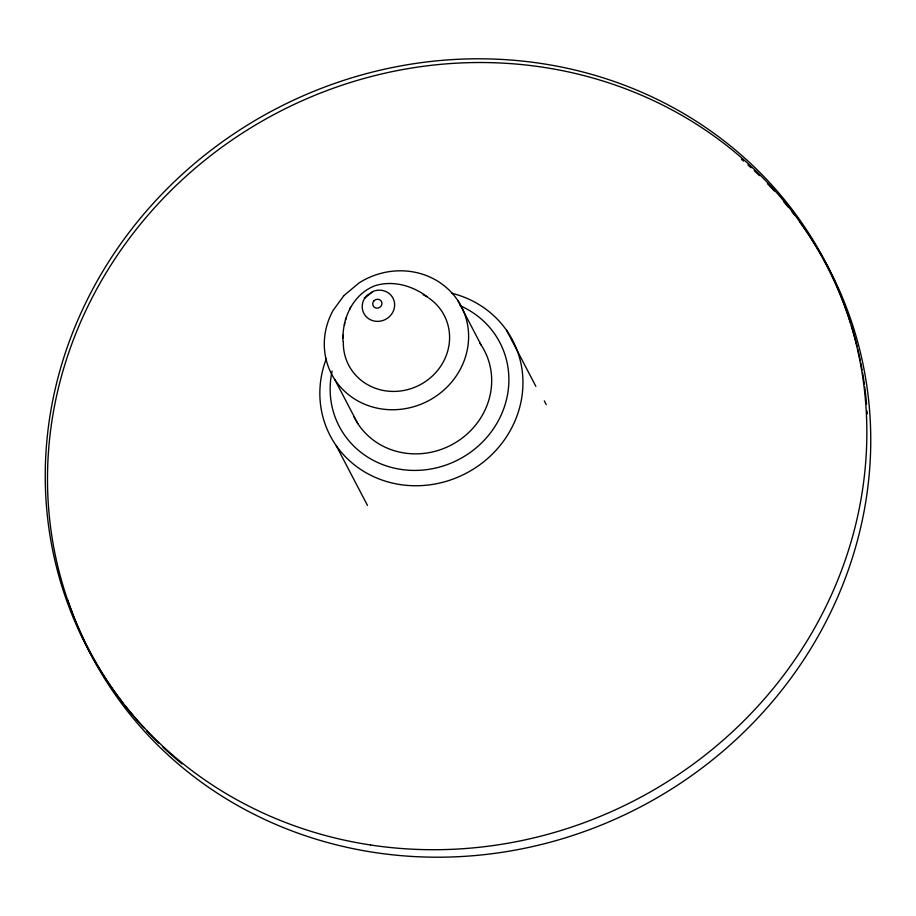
<?xml version="1.0" encoding="UTF-8"?>
<svg xmlns="http://www.w3.org/2000/svg" width="916" height="916" viewBox="0 0 916 916"><rect width="100%" height="100%" fill="white"/><g stroke="black" fill="none" stroke-linecap="round" stroke-linejoin="round"><path stroke-width="1.37" d="M342.996 341.073C341.931 318.413 352.946 294.15 375.159 285.655C393.376 280.044 413.425 285.918 428.058 297.471M343.019 337.935L343.374 334.798M344.439 325.317L344.748 322.661M345.401 320.096L346.385 317.612M349.763 309.081L350.507 307.215M372.446 291.735L365.129 297.769L364.305 297.62L365.266 297.563M506.582 330.355L535.871 386.357M458.149 301.032L481.209 345.149M334.764 379.522L357.835 423.639M336.206 445.623L367.442 505.369M799.622 221.752A416.425 389.54 -27.6 0 1 638.715 807.843A416.425 389.54 -27.6 0 1 67.876 600.266M741.456 159.304A416.425 389.54 -27.6 0 1 743.609 161.159M747.891 164.914A416.425 389.54 -27.6 0 1 751.063 167.788M754.212 170.685A416.425 389.54 -27.6 0 1 759.387 175.62M767.471 183.715A416.425 389.54 -27.6 0 1 774.341 190.997M783.798 201.715A416.425 389.54 -27.6 0 1 788.355 207.188M791.905 211.619A416.425 389.54 -27.6 0 1 794.527 214.974M460.118 305.726A90.592 84.741 -27.6 0 1 502.369 412.223A90.592 84.741 -27.6 0 1 393.365 467.916A90.592 84.741 -27.6 0 1 332.107 371.117M451.989 293.292A102.947 96.306 -27.6 0 1 517.654 414.032A102.947 96.306 -27.6 0 1 387.25 481.724A102.947 96.306 -27.6 0 1 326.405 358.477M479.663 342.882A73.154 68.425 -27.6 0 1 454.45 443.252A73.154 68.425 -27.6 0 1 353.771 416.448M848.308 316.421A415.818 388.979 -27.6 0 1 850.506 323.096M851.342 325.775A415.818 388.979 -27.6 0 1 857.044 346.271M857.72 349.042A415.818 388.979 -27.6 0 1 860.204 360.183M860.777 362.988A415.818 388.979 -27.6 0 1 862.093 370.018M862.586 372.835A415.818 388.979 -27.6 0 1 864.338 384.136M864.715 386.964A415.818 388.979 -27.6 0 1 866.547 403.967M867.086 411.044A415.818 388.979 -27.6 0 1 867.257 413.872M182.032 763.933A415.818 388.979 -27.6 0 1 162.819 747.055M158.697 743.116A415.818 388.979 -27.6 0 1 146.663 730.888M143.755 727.751A415.818 388.979 -27.6 0 1 125.343 706.041M122.744 702.687A415.818 388.979 -27.6 0 1 273.873 114.603A415.818 388.979 -27.6 0 1 847.85 315.093M428.986 298.181A53.861 50.38 -27.6 0 1 419.139 385.27A53.861 50.38 -27.6 0 1 343.351 341.542M423.203 294.734A53.861 50.38 -27.6 0 1 426.73 296.704M544.31 400.887A102.947 96.306 -27.6 0 1 546.199 404.666M343.912 295.616L333.184 310.261A73.154 68.425 -27.6 0 0 385.487 409.418A73.154 68.425 -27.6 0 0 467.229 323.005A73.154 68.425 -27.6 0 0 359.003 282.952L343.912 295.616M366.698 295.616L364.202 299.028A16.442 15.377 -27.6 0 0 374.564 321.115A16.442 15.377 -27.6 0 0 394.636 304.581A16.442 15.377 -27.6 0 0 373.877 291.048L366.698 295.616M373.991 300.814L373.281 301.788A4.694 4.397 -27.6 0 0 377.037 308.177A4.694 4.397 -27.6 0 0 381.663 301.879A4.694 4.397 -27.6 0 0 373.991 300.814M370.522 844.987A416.425 389.54 -27.6 0 0 846.773 311.738A416.425 389.54 -27.6 0 0 150.831 206.054A416.425 389.54 -27.6 0 0 370.522 844.987"/></g></svg>
